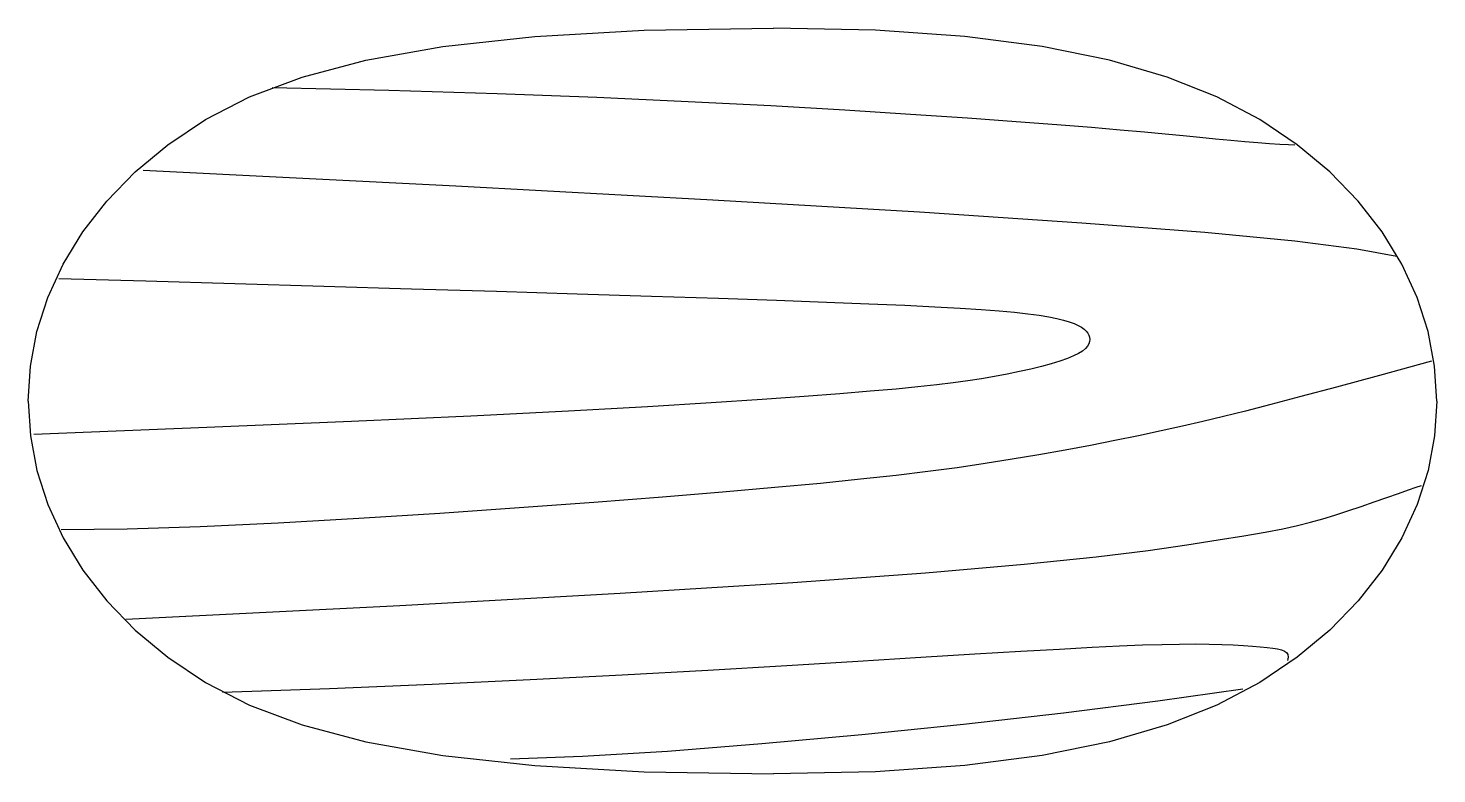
# Model space of a CAD drawing. Extents: x -23.4 to 23.4, y -12.4 to 12.4.
import ezdxf

# ---------------------------------------------------------------- set-up
doc = ezdxf.new("R2010")
doc.units = 0
doc.header["$MEASUREMENT"] = 0
doc.layers.get('0').update_dxf_attribs({"linetype": 'CONTINUOUS'})

msp = doc.modelspace()

# ---------------------------------------------------------------- linework, layer by layer
at = {"linetype": 'CONTINUOUS'}
for points in [[(-23.42975, -0.0001), (-23.35705, 1.1606), (-23.13915, 2.3122), (-22.77595, 3.4457), (-22.26755, 4.5519), (-21.61385, 5.6218), (-20.81485, 6.6462), (-19.87055, 7.6162), (-18.78105, 8.5227), (-17.53405, 9.3565), (-16.06925, 10.1086), (-14.31385, 10.7699), (-12.19525, 11.3313), (-9.64085, 11.7838), (-6.57805, 12.1182), (-2.93405, 12.3256), (1.36365, 12.3967)], [(23.42975, -0.0001), (23.35715, 1.1606), (23.13925, 2.3122), (22.77605, 3.4457), (22.26755, 4.5519), (21.61385, 5.6218), (20.81485, 6.6462), (19.87055, 7.6162), (18.78095, 8.5227), (17.53935, 9.3565), (16.11185, 10.1086), (14.45765, 10.7699), (12.53615, 11.3313), (10.30665, 11.7838), (7.72855, 12.1182), (4.76105, 12.3256), (1.36365, 12.3967)], [(-15.31115, 10.4275), (-11.42695, 10.3365), (-7.82575, 10.2255), (-4.50785, 10.0995), (-1.47385, 9.9632), (1.27605, 9.8216), (3.74135, 9.6794), (5.92175, 9.5416), (7.81665, 9.413), (9.43155, 9.2974), (10.79405, 9.1945), (11.93765, 9.103), (12.89595, 9.0215), (13.70225, 8.9487), (14.39005, 8.8832), (14.99295, 8.8238), (15.54435, 8.769), (16.07095, 8.7178), (16.57305, 8.6708), (17.04425, 8.6288), (17.47795, 8.5926), (17.86785, 8.5629), (18.20735, 8.5407), (18.49015, 8.5268), (18.70965, 8.522)], [(-19.60505, 7.6751), (-9.20045, 7.1528), (-0.65275, 6.6926), (6.22465, 6.2869), (11.61855, 5.9284), (15.71585, 5.6095), (18.70325, 5.323), (20.76745, 5.0612), (22.09525, 4.8168)], [(-22.41255, 4.0758), (-19.51625, 3.9942), (-16.55975, 3.9091), (-13.59495, 3.8223), (-10.67405, 3.7351), (-7.84885, 3.6491), (-5.17155, 3.5659), (-2.69395, 3.4871), (-0.46835, 3.4142), (1.46685, 3.3482), (3.12635, 3.2886), (4.53835, 3.2341), (5.73085, 3.1837), (6.73205, 3.1362), (7.57015, 3.0904), (8.27325, 3.0452), (8.86955, 2.9995), (9.38355, 2.9524), (9.82585, 2.9036), (10.20325, 2.8532), (10.52275, 2.801), (10.79135, 2.7473), (11.01585, 2.6919), (11.20325, 2.6348), (11.36055, 2.5761), (11.49365, 2.5157), (11.60485, 2.4537), (11.69535, 2.39), (11.76655, 2.3247), (11.81965, 2.2577), (11.85595, 2.189), (11.87685, 2.1187), (11.88355, 2.0468), (11.87645, 1.9732), (11.85255, 1.8979), (11.80805, 1.821), (11.73905, 1.7424), (11.64165, 1.6622), (11.51195, 1.5803), (11.34615, 1.4968), (11.14035, 1.4116), (10.89205, 1.3249), (10.60405, 1.2374), (10.28055, 1.1499), (9.92585, 1.0632), (9.54395, 0.9781), (9.13915, 0.8956), (8.71575, 0.8163), (8.27775, 0.7412), (7.82485, 0.6705), (7.33805, 0.6029), (6.79385, 0.5363), (6.16865, 0.4688), (5.43895, 0.3984), (4.58125, 0.3231), (3.57185, 0.241), (2.38745, 0.1501), (0.99055, 0.0485), (-0.71085, -0.0656), (-2.82255, -0.194), (-5.45035, -0.3384), (-8.69995, -0.5006), (-12.67735, -0.6823), (-17.48815, -0.8853), (-23.23835, -1.1114)], [(23.25135, 1.3234), (21.52475, 0.8524), (20.09105, 0.4634), (18.90255, 0.1441), (17.91145, -0.1179), (17.07005, -0.3347), (16.33045, -0.5188), (15.64515, -0.6825), (14.96625, -0.8379), (14.25465, -0.9952), (13.50515, -1.1551), (12.72105, -1.316), (11.90585, -1.4764), (11.06295, -1.6348), (10.19565, -1.7895), (9.30745, -1.939), (8.40165, -2.0818), (7.47525, -2.2171), (6.49985, -2.3473), (5.44055, -2.4754), (4.26255, -2.6045), (2.93105, -2.7378), (1.41115, -2.8783), (-0.33195, -3.0291), (-2.33315, -3.1934), (-4.60865, -3.3721), (-7.10075, -3.5578), (-9.73315, -3.7411), (-12.42965, -3.9123), (-15.11375, -4.0621), (-17.70945, -4.1808), (-20.14025, -4.2591), (-22.32995, -4.2873)], [(-23.42975, -0.0001), (-23.35705, -1.1607), (-23.13915, -2.3123), (-22.77595, -3.4458), (-22.26755, -4.552), (-21.61385, -5.6218), (-20.81485, -6.6463), (-19.87055, -7.6163), (-18.78105, -8.5228), (-17.53405, -9.3566), (-16.06925, -10.1087), (-14.31385, -10.77), (-12.19525, -11.3314), (-9.64085, -11.7838), (-6.57805, -12.1183), (-2.93405, -12.3256), (1.36365, -12.3967)], [(23.42975, -0.0001), (23.35715, -1.1607), (23.13925, -2.3123), (22.77605, -3.4458), (22.26755, -4.552), (21.61385, -5.6218), (20.81485, -6.6463), (19.87055, -7.6163), (18.78095, -8.5228), (17.53935, -9.3566), (16.11185, -10.1087), (14.45765, -10.77), (12.53615, -11.3314), (10.30665, -11.7838), (7.72855, -12.1183), (4.76105, -12.3256), (1.36365, -12.3967)], [(-20.18305, -7.2514), (-11.06275, -6.7993), (-3.74045, -6.394), (2.01015, -6.0325), (6.41555, -5.712), (9.70185, -5.4295), (12.09565, -5.1821), (13.82315, -4.967), (15.11085, -4.7813), (16.15225, -4.6216), (17.01085, -4.483), (17.71725, -4.3601), (18.30195, -4.2476), (18.79575, -4.14), (19.22925, -4.032), (19.63305, -3.9182), (20.03775, -3.7932), (20.46615, -3.6538), (20.90925, -3.5049), (21.34985, -3.3535), (21.77095, -3.2066), (22.15565, -3.0713), (22.48695, -2.9546), (22.74775, -2.8636), (22.92105, -2.8052)], [(-16.96265, -9.6862), (-13.40335, -9.558), (-9.98665, -9.4149), (-6.73495, -9.2619), (-3.67065, -9.104), (-0.81635, -8.946), (1.80545, -8.793), (4.17225, -8.6499), (6.26155, -8.5217), (8.05985, -8.4123), (9.58935, -8.3213), (10.88135, -8.2472), (11.96695, -8.1887), (12.87745, -8.1442), (13.64395, -8.1123), (14.29775, -8.0916), (14.86995, -8.0806), (15.38705, -8.0779), (15.85605, -8.0824), (16.27905, -8.0929), (16.65825, -8.1082), (16.99585, -8.1272), (17.29395, -8.1488), (17.55495, -8.1719), (17.78075, -8.1953), (17.97345, -8.2186), (18.13395, -8.2442), (18.26295, -8.2755), (18.36135, -8.3155), (18.42965, -8.3675), (18.46875, -8.4347), (18.47925, -8.5204), (18.46195, -8.6276)], [(16.97565, -9.5803), (14.14745, -9.98), (11.00955, -10.3759), (7.68595, -10.7545), (4.30035, -11.1021), (0.97675, -11.405), (-2.16105, -11.6496), (-4.98925, -11.8222), (-7.38395, -11.9093)]]:
    msp.add_lwpolyline(points, dxfattribs=at)

doc.saveas('drawing.dxf')
